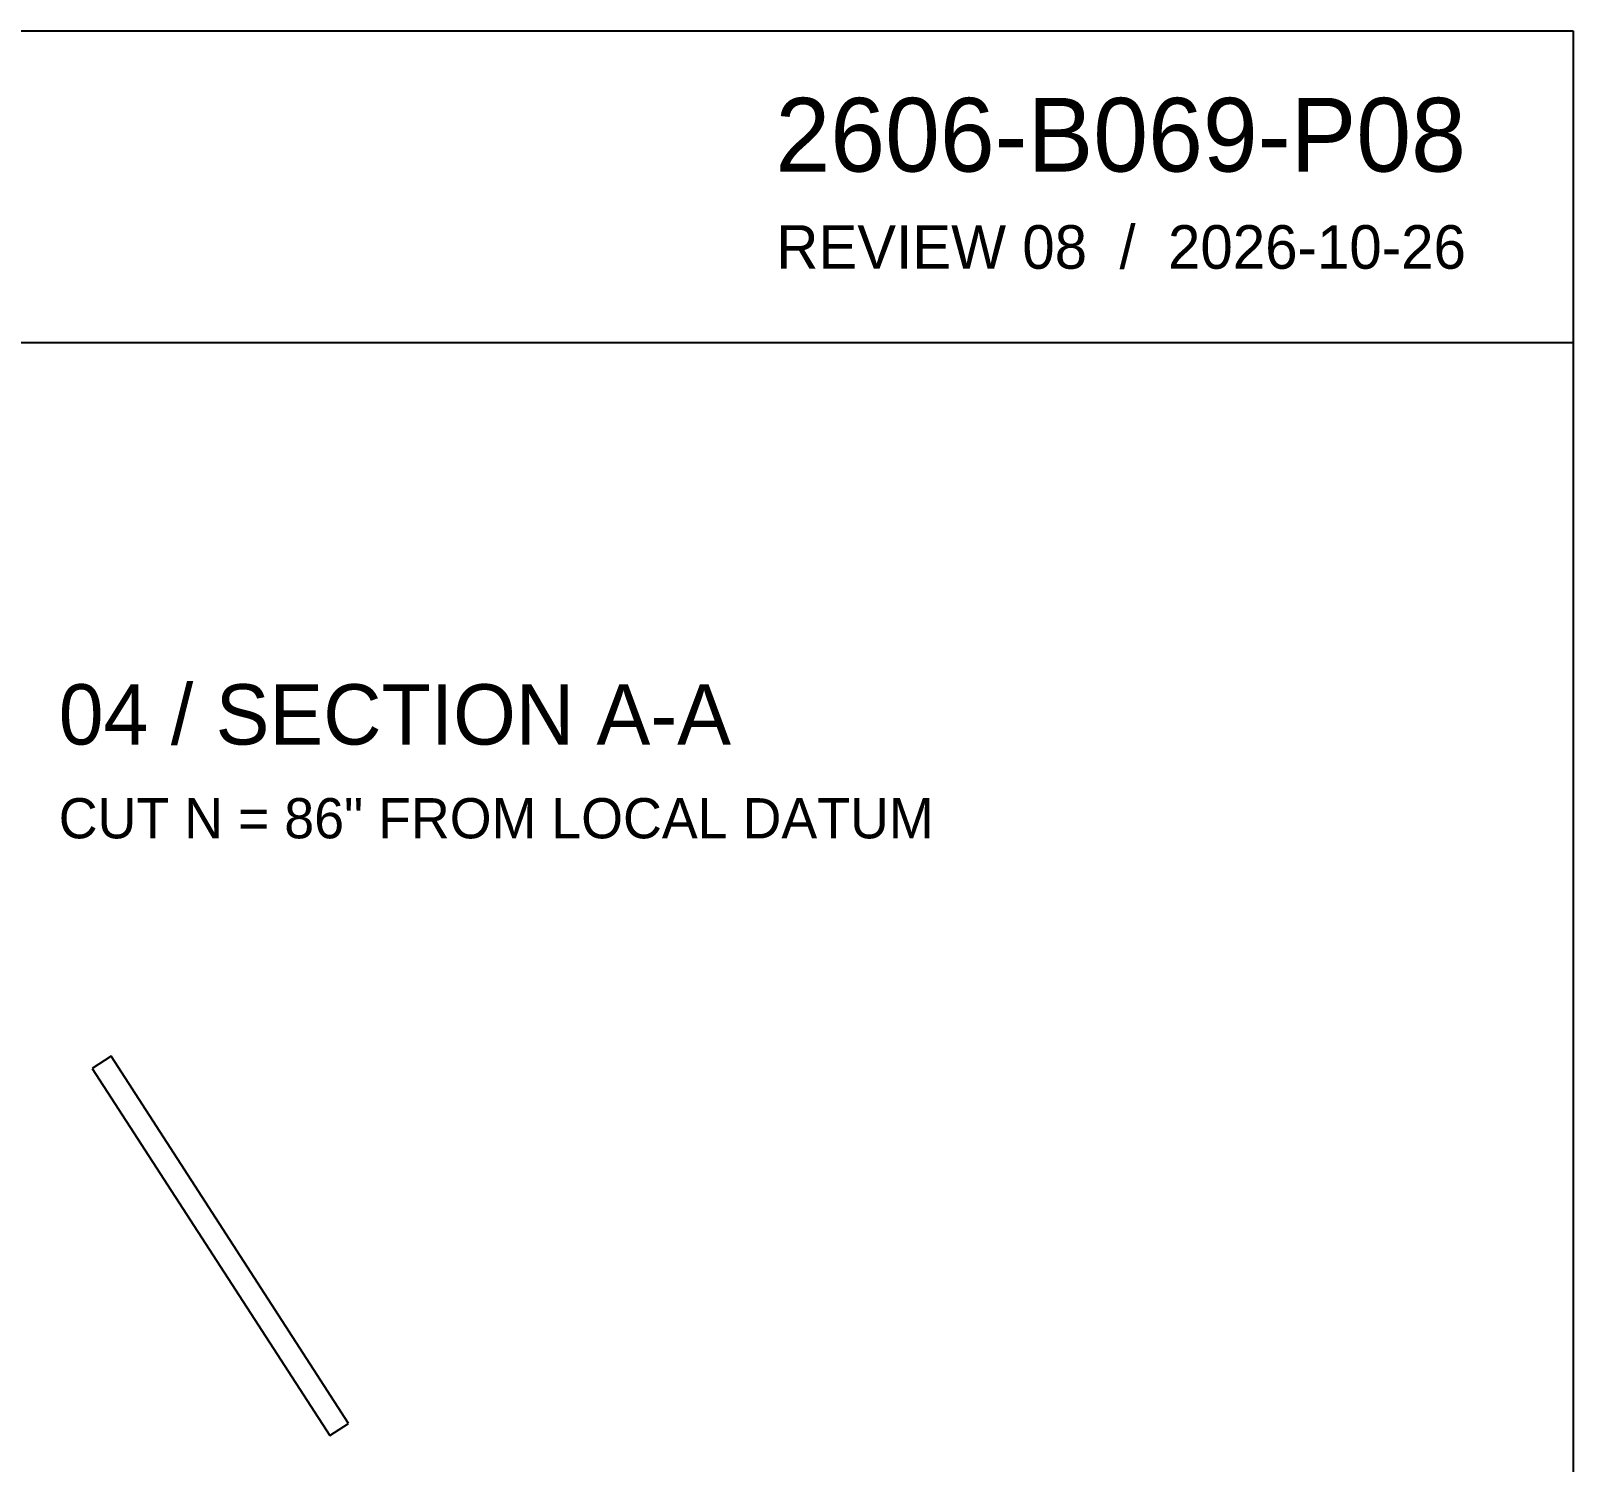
# Model space of a CAD drawing. Header units: inches. Extents: x 31 to 2213, y 31 to 1421.
# Drawn here: x 1790.9 to 2212.8, y 1029.3 to 1420.8 of the extents above; entities that cross this region are included whole.
import ezdxf
from ezdxf.enums import TextEntityAlignment as Align

# ---------------------------------------------------------------- set-up
doc = ezdxf.new("R2010")
doc.units = ezdxf.units.IN
doc.header["$MEASUREMENT"] = 0

msp = doc.modelspace()

# ---------------------------------------------------------------- linework, layer by layer
at = {"layer": 'OUTLINE'}
for p, q in [((31.17, 1420.83), (2212.83, 1420.83)), ((2212.83, 1420.83), (2212.83, 31.17)), ((31.17, 1335.58), (2212.83, 1335.58)), ((1812.86, 1140.33), (1807.67, 1136.97)), ((1877.82, 1039.88), (1812.86, 1140.33)), ((1807.67, 1136.97), (1872.63, 1036.52)), ((1872.63, 1036.52), (1877.82, 1039.88))]:
    msp.add_line(p, q, dxfattribs=at)

# ---------------------------------------------------------------- texts
at = {"layer": 'ANNOTATION'}
for s, height, p in [('2606-B069-P08', 20.1667, (2183.5, 1382.33)), ('REVIEW 08  /  2026-10-26', 11.9167, (2183.5, 1355.75))]:
    msp.add_text(s, height=height, dxfattribs=at).set_placement(p, align=Align.RIGHT)
for s, height, p in [('04 / SECTION A-A', 16.5, (1798.5, 1225.58)), ('CUT N = 86" FROM LOCAL DATUM', 11, (1798.5, 1199.92))]:
    msp.add_text(s, height=height, dxfattribs=at).set_placement(p)

doc.saveas('drawing.dxf')
